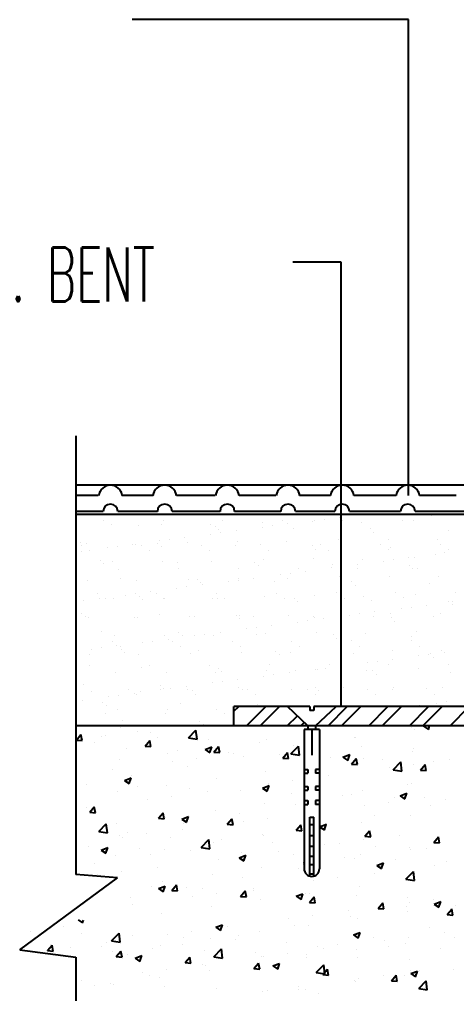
# Model space of a CAD drawing. Extents: x 417906 to 836305, y 43280 to 86914.
# Drawn here: x 418129.09 to 418130.229, y 43441.375 to 43443.912 of the extents above; entities that cross this region are included whole.
import ezdxf

# ---------------------------------------------------------------- set-up
doc = ezdxf.new("R2010")
doc.units = 0
doc.header["$MEASUREMENT"] = 0
for name, color, linetype in [('DIM', 4, 'CONTINUOUS'), ('ELE', 3, 'CONTINUOUS'), ('TXT', 2, 'CONTINUOUS'), ('WALL', 6, 'CONTINUOUS')]:
    doc.layers.add(name, color=color, linetype=linetype)
doc.styles.add('ROMANS', font='ROMANS.shx', dxfattribs={"width": 0.6})

# ---------------------------------------------------------------- blocks, each defined once
blk = doc.blocks.new('*X37')
at = {"layer": 'DIM', "color": 0}
for p, q in [((175.1243, 408.4652), (175.1491, 408.4899)), ((175.1905, 408.3899), (175.2905, 408.4899)), ((175.2612, 408.3899), (175.3612, 408.4899)), ((175.6148, 408.3899), (175.7148, 408.4899)), ((175.6855, 408.3899), (175.7855, 408.4899)), ((175.8269, 408.3899), (175.9269, 408.4899)), ((175.8976, 408.3899), (175.9976, 408.4899)), ((176.039, 408.3899), (176.139, 408.4899)), ((176.1097, 408.3899), (176.2097, 408.4899)), ((176.2512, 408.3899), (176.3512, 408.4899)), ((175.4026, 408.3899), (175.4549, 408.4422)), ((175.4733, 408.3899), (175.4913, 408.4079))]:
    blk.add_line(p, q, dxfattribs=at)
blk = doc.blocks.new('*X32')
at = {"layer": 'DIM', "color": 0}
for p, q in [((174.7548, 409.4575), (174.7548, 409.4575)), ((175.0662, 409.4581), (175.0662, 409.4581)), ((175.3776, 409.4587), (175.3776, 409.4587)), ((175.5417, 409.4595), (175.5417, 409.4595)), ((175.5938, 409.4663), (175.5938, 409.4663)), ((175.6751, 409.477), (175.6751, 409.477)), ((175.689, 409.4592), (175.689, 409.4592)), ((176.0004, 409.4598), (176.0004, 409.4598)), ((176.0591, 409.4607), (176.0591, 409.4607)), ((176.1531, 409.486), (176.1531, 409.486)), ((174.4433, 409.457), (174.4433, 409.457)), ((174.4837, 409.437), (174.4837, 409.437)), ((174.6277, 409.4308), (174.6277, 409.4308)), ((174.7455, 409.4403), (174.7455, 409.4403)), ((175.0013, 409.4391), (175.0013, 409.4391)), ((175.0278, 409.4274), (175.0278, 409.4274)), ((175.0463, 409.4105), (175.0463, 409.4105)), ((175.2714, 409.4488), (175.2714, 409.4488)), ((175.2725, 409.424), (175.2725, 409.424)), ((175.3246, 409.4309), (175.3246, 409.4309)), ((175.4059, 409.4416), (175.4059, 409.4416)), ((175.4339, 409.4185), (175.4339, 409.4185)), ((175.5332, 409.4522), (175.5332, 409.4522)), ((175.789, 409.451), (175.789, 409.451)), ((175.834, 409.4151), (175.834, 409.4151)), ((174.7862, 409.36), (174.7862, 409.36)), ((174.8675, 409.3707), (174.8675, 409.3707)), ((175.0034, 409.3886), (175.0034, 409.3886)), ((175.0554, 409.3954), (175.0554, 409.3954)), ((175.1367, 409.4061), (175.1367, 409.4061)), ((175.6684, 409.3584), (175.6684, 409.3584)), ((175.8524, 409.3982), (175.8524, 409.3982)), ((175.9301, 409.3618), (175.9301, 409.3618)), ((176.1859, 409.3605), (176.1859, 409.3605)), ((176.2401, 409.4063), (176.2401, 409.4063)), ((174.3271, 409.343), (174.3271, 409.343)), ((174.3301, 409.3301), (174.3301, 409.3301)), ((174.3548, 409.3381), (174.3548, 409.3381)), ((174.465, 409.3177), (174.465, 409.3177)), ((174.517, 409.3246), (174.517, 409.3246)), ((174.5983, 409.3353), (174.5983, 409.3353)), ((174.6106, 409.3369), (174.6106, 409.3369)), ((174.6415, 409.3307), (174.6415, 409.3307)), ((174.7272, 409.3396), (174.7272, 409.3396)), ((174.7342, 409.3531), (174.7342, 409.3531)), ((174.7456, 409.3227), (174.7456, 409.3227)), ((174.8807, 409.3466), (174.8807, 409.3466)), ((174.953, 409.3313), (174.953, 409.3313)), ((175.1333, 409.3308), (175.1333, 409.3308)), ((175.1425, 409.3499), (175.1425, 409.3499)), ((175.2644, 409.3318), (175.2644, 409.3318)), ((175.3983, 409.3487), (175.3983, 409.3487)), ((175.5334, 409.3273), (175.5334, 409.3273)), ((175.5518, 409.3104), (175.5518, 409.3104)), ((175.5758, 409.3324), (175.5758, 409.3324)), ((175.618, 409.3055), (175.618, 409.3055)), ((175.8872, 409.333), (175.8872, 409.333)), ((175.9294, 409.3061), (175.9294, 409.3061)), ((175.9394, 409.3185), (175.9394, 409.3185)), ((176.1986, 409.3335), (176.1986, 409.3335)), ((176.2408, 409.3067), (176.2408, 409.3067)), ((174.3292, 409.2998), (174.3292, 409.2998)), ((174.3723, 409.3033), (174.3723, 409.3033)), ((174.6837, 409.3038), (174.6837, 409.3038)), ((174.9951, 409.3044), (174.9951, 409.3044)), ((175.2777, 409.2562), (175.2777, 409.2562)), ((175.3065, 409.305), (175.3065, 409.305)), ((175.5395, 409.2595), (175.5395, 409.2595)), ((175.7953, 409.2583), (175.7953, 409.2583)), ((175.9551, 409.255), (175.9551, 409.255)), ((176.0364, 409.2657), (176.0364, 409.2657)), ((176.0654, 409.268), (176.0654, 409.268)), ((176.1723, 409.2836), (176.1723, 409.2836)), ((176.2243, 409.2904), (176.2243, 409.2904)), ((174.4266, 409.2518), (174.4266, 409.2518)), ((174.445, 409.2349), (174.445, 409.2349)), ((174.49, 409.2443), (174.49, 409.2443)), ((174.5241, 409.2066), (174.5241, 409.2066)), ((174.7518, 409.2477), (174.7518, 409.2477)), ((174.8326, 409.243), (174.8326, 409.243)), ((174.8355, 409.2071), (174.8355, 409.2071)), ((175.0076, 409.2464), (175.0076, 409.2464)), ((175.1469, 409.2077), (175.1469, 409.2077)), ((175.2328, 409.2396), (175.2328, 409.2396)), ((175.2512, 409.2227), (175.2512, 409.2227)), ((175.4583, 409.2083), (175.4583, 409.2083)), ((175.6339, 409.2127), (175.6339, 409.2127)), ((175.6388, 409.2307), (175.6388, 409.2307)), ((175.686, 409.2195), (175.686, 409.2195)), ((175.7673, 409.2302), (175.7673, 409.2302)), ((175.7698, 409.2088), (175.7698, 409.2088)), ((175.9031, 409.2481), (175.9031, 409.2481)), ((176.039, 409.2273), (176.039, 409.2273)), ((176.0574, 409.2104), (176.0574, 409.2104)), ((176.0812, 409.2094), (176.0812, 409.2094)), ((174.532, 409.1552), (174.532, 409.1552)), ((174.887, 409.1539), (174.887, 409.1539)), ((175.1488, 409.1572), (175.1488, 409.1572)), ((175.2289, 409.1594), (175.2289, 409.1594)), ((175.3647, 409.1772), (175.3647, 409.1772)), ((175.4046, 409.156), (175.4046, 409.156)), ((175.4168, 409.1841), (175.4168, 409.1841)), ((175.4981, 409.1948), (175.4981, 409.1948)), ((175.6747, 409.1657), (175.6747, 409.1657)), ((175.9364, 409.1691), (175.9364, 409.1691)), ((176.1922, 409.1679), (176.1922, 409.1679)), ((174.3611, 409.1454), (174.3611, 409.1454)), ((174.6169, 409.1442), (174.6169, 409.1442)), ((174.8264, 409.1064), (174.8264, 409.1064)), ((174.8784, 409.1132), (174.8784, 409.1132)), ((174.9322, 409.1518), (174.9322, 409.1518)), ((174.9506, 409.1349), (174.9506, 409.1349)), ((174.9597, 409.1239), (174.9597, 409.1239)), ((175.0956, 409.1418), (175.0956, 409.1418)), ((175.1476, 409.1487), (175.1476, 409.1487)), ((175.3382, 409.1429), (175.3382, 409.1429)), ((175.7384, 409.1395), (175.7384, 409.1395)), ((175.7568, 409.1226), (175.7568, 409.1226)), ((176.1444, 409.1307), (176.1444, 409.1307)), ((174.4109, 409.0797), (174.4109, 409.0797)), ((174.4214, 409.053), (174.4214, 409.053)), ((174.4531, 409.0529), (174.4531, 409.0529)), ((174.4963, 409.0516), (174.4963, 409.0516)), ((174.5572, 409.0709), (174.5572, 409.0709)), ((174.6092, 409.0778), (174.6092, 409.0778)), ((174.6316, 409.064), (174.6316, 409.064)), ((174.6905, 409.0885), (174.6905, 409.0885)), ((174.7223, 409.0803), (174.7223, 409.0803)), ((174.7581, 409.055), (174.7581, 409.055)), ((174.7645, 409.0534), (174.7645, 409.0534)), ((175.0139, 409.0538), (175.0139, 409.0538)), ((175.0337, 409.0809), (175.0337, 409.0809)), ((175.0376, 409.0552), (175.0376, 409.0552)), ((175.0759, 409.054), (175.0759, 409.054)), ((175.284, 409.0635), (175.284, 409.0635)), ((175.3451, 409.0814), (175.3451, 409.0814)), ((175.3873, 409.0546), (175.3873, 409.0546)), ((175.4378, 409.0517), (175.4378, 409.0517)), ((175.5458, 409.0668), (175.5458, 409.0668)), ((175.6565, 409.082), (175.6565, 409.082)), ((175.6987, 409.0551), (175.6987, 409.0551)), ((175.8016, 409.0656), (175.8016, 409.0656)), ((175.968, 409.0826), (175.968, 409.0826)), ((176.0101, 409.0557), (176.0101, 409.0557)), ((176.0717, 409.0753), (176.0717, 409.0753)), ((176.2794, 409.0831), (176.2794, 409.0831)), ((174.3401, 409.0423), (174.3401, 409.0423)), ((174.65, 409.0471), (174.65, 409.0471)), ((175.4562, 409.0349), (175.4562, 409.0349)), ((175.8438, 409.0429), (175.8438, 409.0429)), ((175.9953, 409.0013), (175.9953, 409.0013)), ((176.0473, 409.0082), (176.0473, 409.0082)), ((176.1286, 409.0189), (176.1286, 409.0189)), ((176.2439, 409.0395), (176.2439, 409.0395)), ((176.2624, 409.0226), (176.2624, 409.0226)), ((176.2645, 409.0368), (176.2645, 409.0368)), ((174.331, 408.9763), (174.331, 408.9763)), ((174.3494, 408.9594), (174.3494, 408.9594)), ((174.3674, 408.9527), (174.3674, 408.9527)), ((174.6049, 408.9561), (174.6049, 408.9561)), ((174.6232, 408.9515), (174.6232, 408.9515)), ((174.737, 408.9674), (174.737, 408.9674)), ((174.8933, 408.9612), (174.8933, 408.9612)), ((174.9163, 408.9567), (174.9163, 408.9567)), ((175.1371, 408.964), (175.1371, 408.964)), ((175.1551, 408.9646), (175.1551, 408.9646)), ((175.2277, 408.9573), (175.2277, 408.9573)), ((175.4109, 408.9633), (175.4109, 408.9633)), ((175.5391, 408.9578), (175.5391, 408.9578)), ((175.5432, 408.9551), (175.5432, 408.9551)), ((175.681, 408.9731), (175.681, 408.9731)), ((175.7261, 408.9659), (175.7261, 408.9659)), ((175.7782, 408.9728), (175.7782, 408.9728)), ((175.8505, 408.9584), (175.8505, 408.9584)), ((175.8595, 408.9835), (175.8595, 408.9835)), ((175.9427, 408.9764), (175.9427, 408.9764)), ((175.9433, 408.9517), (175.9433, 408.9517)), ((176.1619, 408.959), (176.1619, 408.959)), ((176.1985, 408.9752), (176.1985, 408.9752)), ((175.1556, 408.9471), (175.1556, 408.9471)), ((175.2398, 408.9019), (175.2398, 408.9019)), ((175.3211, 408.9126), (175.3211, 408.9126)), ((175.4569, 408.9305), (175.4569, 408.9305)), ((175.509, 408.9373), (175.509, 408.9373)), ((175.5903, 408.948), (175.5903, 408.948)), ((175.9618, 408.9348), (175.9618, 408.9348)), ((174.4364, 408.8796), (174.4364, 408.8796)), ((174.5026, 408.859), (174.5026, 408.859)), ((174.7644, 408.8623), (174.7644, 408.8623)), ((174.8365, 408.8762), (174.8365, 408.8762)), ((174.855, 408.8593), (174.855, 408.8593)), ((174.9186, 408.8596), (174.9186, 408.8596)), ((174.9706, 408.8664), (174.9706, 408.8664)), ((175.0202, 408.8611), (175.0202, 408.8611)), ((175.0519, 408.8771), (175.0519, 408.8771)), ((175.1878, 408.895), (175.1878, 408.895)), ((175.2426, 408.8674), (175.2426, 408.8674)), ((175.2903, 408.8708), (175.2903, 408.8708)), ((175.5521, 408.8741), (175.5521, 408.8741)), ((175.6427, 408.8639), (175.6427, 408.8639)), ((175.8079, 408.8729), (175.8079, 408.8729)), ((176.0488, 408.8551), (176.0488, 408.8551)), ((176.078, 408.8826), (176.078, 408.8826)), ((174.4916, 408.8293), (174.4916, 408.8293)), ((174.5136, 408.8063), (174.5136, 408.8063)), ((174.5338, 408.8024), (174.5338, 408.8024)), ((174.6494, 408.8241), (174.6494, 408.8241)), ((174.7014, 408.831), (174.7014, 408.831)), ((174.7827, 408.8417), (174.7827, 408.8417)), ((174.8031, 408.8299), (174.8031, 408.8299)), ((174.8452, 408.803), (174.8452, 408.803)), ((175.1145, 408.8304), (175.1145, 408.8304)), ((175.1566, 408.8036), (175.1566, 408.8036)), ((175.4259, 408.831), (175.4259, 408.831)), ((175.4681, 408.8041), (175.4681, 408.8041)), ((175.6611, 408.847), (175.6611, 408.847)), ((175.7373, 408.8316), (175.7373, 408.8316)), ((175.7795, 408.8047), (175.7795, 408.8047)), ((176.0487, 408.8321), (176.0487, 408.8321)), ((176.0909, 408.8053), (176.0909, 408.8053)), ((174.3737, 408.76), (174.3737, 408.76)), ((174.3802, 408.7887), (174.3802, 408.7887)), ((174.4323, 408.7956), (174.4323, 408.7956)), ((174.5359, 408.7884), (174.5359, 408.7884)), ((174.5543, 408.7716), (174.5543, 408.7716)), ((174.6295, 408.7588), (174.6295, 408.7588)), ((174.8996, 408.7685), (174.8996, 408.7685)), ((174.942, 408.7796), (174.942, 408.7796)), ((175.1614, 408.7719), (175.1614, 408.7719)), ((175.3421, 408.7762), (175.3421, 408.7762)), ((175.3605, 408.7593), (175.3605, 408.7593)), ((175.4172, 408.7707), (175.4172, 408.7707)), ((175.6873, 408.7804), (175.6873, 408.7804)), ((175.7481, 408.7673), (175.7481, 408.7673)), ((175.949, 408.7837), (175.949, 408.7837)), ((176.0875, 408.7546), (176.0875, 408.7546)), ((176.1395, 408.7614), (176.1395, 408.7614)), ((176.1483, 408.7639), (176.1483, 408.7639)), ((176.2048, 408.7825), (176.2048, 408.7825)), ((176.2208, 408.7721), (176.2208, 408.7721)), ((174.3742, 408.7052), (174.3742, 408.7052)), ((174.6856, 408.7057), (174.6856, 408.7057)), ((174.997, 408.7063), (174.997, 408.7063)), ((175.3085, 408.7069), (175.3085, 408.7069)), ((175.6199, 408.7074), (175.6199, 408.7074)), ((175.6825, 408.7012), (175.6825, 408.7012)), ((175.8183, 408.7191), (175.8183, 408.7191)), ((175.8704, 408.726), (175.8704, 408.726)), ((175.9313, 408.708), (175.9313, 408.708)), ((175.9517, 408.7367), (175.9517, 408.7367)), ((176.1667, 408.747), (176.1667, 408.747)), ((176.2427, 408.7086), (176.2427, 408.7086)), ((174.5089, 408.6663), (174.5089, 408.6663)), ((174.6413, 408.6918), (174.6413, 408.6918)), ((174.7707, 408.6696), (174.7707, 408.6696)), ((175.0265, 408.6684), (175.0265, 408.6684)), ((175.0415, 408.6884), (175.0415, 408.6884)), ((175.0599, 408.6715), (175.0599, 408.6715)), ((175.28, 408.6482), (175.28, 408.6482)), ((175.2966, 408.6781), (175.2966, 408.6781)), ((175.332, 408.6551), (175.332, 408.6551)), ((175.4133, 408.6658), (175.4133, 408.6658)), ((175.4475, 408.6796), (175.4475, 408.6796)), ((175.5491, 408.6837), (175.5491, 408.6837)), ((175.5584, 408.6815), (175.5584, 408.6815)), ((175.6012, 408.6905), (175.6012, 408.6905)), ((175.8142, 408.6802), (175.8142, 408.6802)), ((175.8477, 408.6761), (175.8477, 408.6761)), ((175.8661, 408.6592), (175.8661, 408.6592)), ((176.0843, 408.69), (176.0843, 408.69)), ((176.2537, 408.6673), (176.2537, 408.6673)), ((174.3407, 408.6041), (174.3407, 408.6041)), ((174.7409, 408.6006), (174.7409, 408.6006)), ((174.8749, 408.5949), (174.8749, 408.5949)), ((175.0108, 408.6128), (175.0108, 408.6128)), ((175.0628, 408.6197), (175.0628, 408.6197)), ((175.1441, 408.6304), (175.1441, 408.6304)), ((174.3032, 408.5515), (174.3032, 408.5515)), ((174.38, 408.5674), (174.38, 408.5674)), ((174.5245, 408.5488), (174.5245, 408.5488)), ((174.5724, 408.5789), (174.5724, 408.5789)), ((174.6058, 408.5595), (174.6058, 408.5595)), ((174.6146, 408.552), (174.6146, 408.552)), ((174.6358, 408.5661), (174.6358, 408.5661)), ((174.7416, 408.5774), (174.7416, 408.5774)), ((174.7593, 408.5837), (174.7593, 408.5837)), ((174.7936, 408.5842), (174.7936, 408.5842)), ((174.8838, 408.5795), (174.8838, 408.5795)), ((174.9059, 408.5759), (174.9059, 408.5759)), ((174.926, 408.5526), (174.926, 408.5526)), ((175.1469, 408.5918), (175.1469, 408.5918)), ((175.1677, 408.5792), (175.1677, 408.5792)), ((175.1952, 408.58), (175.1952, 408.58)), ((175.2374, 408.5532), (175.2374, 408.5532)), ((175.4235, 408.578), (175.4235, 408.578)), ((175.5067, 408.5806), (175.5067, 408.5806)), ((175.5471, 408.5883), (175.5471, 408.5883)), ((175.5488, 408.5537), (175.5488, 408.5537)), ((175.5655, 408.5715), (175.5655, 408.5715)), ((175.6936, 408.5877), (175.6936, 408.5877)), ((175.8181, 408.5812), (175.8181, 408.5812)), ((175.8602, 408.5543), (175.8602, 408.5543)), ((175.9531, 408.5795), (175.9531, 408.5795)), ((175.9553, 408.591), (175.9553, 408.591)), ((176.1295, 408.5817), (176.1295, 408.5817)), ((176.1717, 408.5549), (176.1717, 408.5549)), ((176.2111, 408.5898), (176.2111, 408.5898)), ((174.3366, 408.5241), (174.3366, 408.5241)), ((174.4403, 408.5129), (174.4403, 408.5129)), ((174.4587, 408.496), (174.4587, 408.496)), ((174.4724, 408.5419), (174.4724, 408.5419)), ((174.8463, 408.504), (174.8463, 408.504)), ((175.2465, 408.5006), (175.2465, 408.5006)), ((176.0906, 408.4973), (176.0906, 408.4973)), ((176.1797, 408.5078), (176.1797, 408.5078)), ((176.2317, 408.5146), (176.2317, 408.5146)), ((174.455, 408.4548), (174.455, 408.4548)), ((174.5152, 408.4736), (174.5152, 408.4736)), ((174.7664, 408.4553), (174.7664, 408.4553)), ((174.777, 408.4769), (174.777, 408.4769)), ((175.0328, 408.4757), (175.0328, 408.4757)), ((175.0778, 408.4559), (175.0778, 408.4559)), ((175.6525, 408.4917), (175.6525, 408.4917)), ((174.5457, 408.4162), (174.5457, 408.4162)), ((174.9458, 408.4128), (174.9458, 408.4128)), ((174.9643, 408.3959), (174.9643, 408.3959))]:
    blk.add_line(p, q, dxfattribs=at)
blk = doc.blocks.new('*X31')
at = {"layer": 'DIM', "color": 0}
for p, q in [((174.3032, 408.3157), (174.3273, 408.3444)), ((174.3331, 408.3131), (174.3273, 408.3445)), ((174.5318, 408.3792), (174.5318, 408.3792)), ((174.6217, 408.3599), (174.6217, 408.3599)), ((174.6898, 408.3551), (174.6898, 408.3551)), ((174.8876, 408.3263), (174.9265, 408.3669)), ((174.9321, 408.3195), (174.9265, 408.367)), ((175.8069, 408.387), (175.8069, 408.387)), ((176.0472, 408.3803), (176.0472, 408.3803)), ((176.0666, 408.3702), (176.0666, 408.3702)), ((176.1127, 408.3878), (176.1183, 408.3899)), ((176.1127, 408.3878), (176.1376, 408.371)), ((176.1376, 408.3711), (176.1439, 408.3899)), ((176.1917, 408.3867), (176.1917, 408.3867)), ((174.3032, 408.3157), (174.3331, 408.3131)), ((174.3072, 408.3185), (174.3072, 408.3185)), ((174.3983, 408.305), (174.3983, 408.305)), ((174.4323, 408.3349), (174.4323, 408.3349)), ((174.4568, 408.3388), (174.4568, 408.3388)), ((174.6619, 408.2843), (174.686, 408.313)), ((174.6917, 408.2817), (174.686, 408.3131)), ((174.7237, 408.3275), (174.7237, 408.3275)), ((174.8876, 408.3263), (174.9321, 408.3194)), ((174.9906, 408.3163), (174.9906, 408.3163)), ((175.2575, 408.305), (175.2575, 408.305)), ((175.2947, 408.3175), (175.2947, 408.3175)), ((175.7508, 408.3286), (175.7508, 408.3286)), ((175.7556, 408.3303), (175.7556, 408.3303)), ((174.5622, 408.2717), (174.5622, 408.2717)), ((174.6619, 408.2843), (174.6917, 408.2817)), ((174.7783, 408.2448), (174.7783, 408.2448)), ((174.8291, 408.2604), (174.8291, 408.2604)), ((174.974, 408.2666), (175.009, 408.28)), ((174.974, 408.2666), (174.9989, 408.2498)), ((174.9989, 408.2499), (175.009, 408.2801)), ((175.0205, 408.2529), (175.0446, 408.2816)), ((175.0205, 408.2529), (175.0504, 408.2503)), ((175.038, 408.2823), (175.038, 408.2823)), ((175.0504, 408.2504), (175.0446, 408.2817)), ((175.096, 408.2491), (175.096, 408.2491)), ((175.1205, 408.2456), (175.1205, 408.2456)), ((175.3791, 408.2215), (175.4032, 408.2503)), ((175.409, 408.219), (175.4032, 408.2503)), ((175.4212, 408.2436), (175.4602, 408.2842)), ((175.4212, 408.2436), (175.4657, 408.2367)), ((175.4363, 408.2872), (175.4363, 408.2872)), ((175.4657, 408.2367), (175.4601, 408.2842)), ((175.464, 408.2802), (175.464, 408.2802)), ((175.6926, 408.2265), (175.7276, 408.24)), ((175.7175, 408.2098), (175.7276, 408.24)), ((175.7913, 408.2824), (175.7913, 408.2824)), ((176.0576, 408.2557), (176.0576, 408.2557)), ((176.0582, 408.2712), (176.0582, 408.2712)), ((174.5257, 408.2128), (174.5257, 408.2128)), ((174.806, 408.2042), (174.806, 408.2042)), ((174.9311, 408.2207), (174.9311, 408.2207)), ((175.1724, 408.2302), (175.1724, 408.2302)), ((175.3629, 408.2378), (175.3629, 408.2378)), ((175.3791, 408.2215), (175.409, 408.2189)), ((175.6298, 408.2265), (175.6298, 408.2265)), ((175.6926, 408.2265), (175.7175, 408.2097)), ((175.7377, 408.1902), (175.7619, 408.2189)), ((175.7377, 408.1902), (175.7676, 408.1876)), ((175.7676, 408.1876), (175.7618, 408.219)), ((175.8009, 408.2205), (175.8009, 408.2205)), ((175.8967, 408.2153), (175.8967, 408.2153)), ((175.9548, 408.1608), (175.9938, 408.2014)), ((175.9993, 408.154), (175.9938, 408.2014)), ((176.0602, 408.1895), (176.0602, 408.1895)), ((176.1637, 408.204), (176.1637, 408.204)), ((176.2496, 408.2144), (176.2496, 408.2144)), ((174.4902, 408.1627), (174.4902, 408.1627)), ((174.8808, 408.1801), (174.8808, 408.1801)), ((175.2886, 408.151), (175.2886, 408.151)), ((175.935, 408.173), (175.935, 408.173)), ((175.9548, 408.1608), (175.9993, 408.1539)), ((176.0964, 408.1588), (176.1205, 408.1875)), ((176.0964, 408.1588), (176.1263, 408.1562)), ((176.1263, 408.1562), (176.1205, 408.1876)), ((174.3008, 408.1377), (174.3008, 408.1377)), ((174.5539, 408.1053), (174.5889, 408.1187)), ((174.5539, 408.1053), (174.5788, 408.0885)), ((174.5788, 408.0886), (174.5889, 408.1188)), ((174.5892, 408.1301), (174.5892, 408.1301)), ((175.0319, 408.1158), (175.0319, 408.1158)), ((175.3047, 408.09), (175.3047, 408.09)), ((175.4299, 408.1065), (175.4299, 408.1065)), ((175.6193, 408.1314), (175.6193, 408.1314)), ((176.0515, 408.0893), (176.0515, 408.0893)), ((174.3573, 408.0847), (174.3573, 408.0847)), ((174.5196, 408.0463), (174.5196, 408.0463)), ((174.6242, 408.0734), (174.6242, 408.0734)), ((174.7722, 408.0783), (174.7722, 408.0783)), ((174.8911, 408.0621), (174.8911, 408.0621)), ((174.989, 408.0484), (174.989, 408.0484)), ((175.158, 408.0508), (175.158, 408.0508)), ((175.2725, 408.0653), (175.3075, 408.0787)), ((175.2725, 408.0653), (175.2974, 408.0485)), ((175.2974, 408.0485), (175.3075, 408.0788)), ((175.4249, 408.0396), (175.4249, 408.0396)), ((175.7948, 408.0541), (175.7948, 408.0541)), ((175.9911, 408.0252), (176.0261, 408.0387)), ((176.0159, 408.0085), (176.0261, 408.0387)), ((176.0265, 408.082), (176.0265, 408.082)), ((174.6744, 408.007), (174.6744, 408.007)), ((174.7996, 408.0235), (174.7996, 408.0235)), ((175.6918, 408.0283), (175.6918, 408.0283)), ((175.7349, 408.0319), (175.7349, 408.0319)), ((175.9287, 407.9923), (175.9287, 407.9923)), ((175.9588, 408.017), (175.9588, 408.017)), ((175.9911, 408.0252), (176.0159, 408.0084)), ((176.118, 408.0172), (176.118, 408.0172)), ((176.2257, 408.0057), (176.2257, 408.0057)), ((174.3586, 407.9654), (174.3586, 407.9654)), ((174.3726, 407.9396), (174.3967, 407.9683)), ((174.3726, 407.9396), (174.4025, 407.937)), ((174.4025, 407.937), (174.3967, 407.9684)), ((174.7312, 407.9082), (174.7553, 407.9369)), ((174.7611, 407.9056), (174.7553, 407.937)), ((175.0258, 407.9494), (175.0258, 407.9494)), ((175.2825, 407.9846), (175.2825, 407.9846)), ((175.4433, 407.9819), (175.4433, 407.9819)), ((175.8035, 407.9758), (175.8035, 407.9758)), ((176.1463, 407.9722), (176.1463, 407.9722)), ((174.7312, 407.9082), (174.7611, 407.9056)), ((174.7661, 407.9119), (174.7661, 407.9119)), ((174.8524, 407.904), (174.8874, 407.9174)), ((174.8524, 407.904), (174.8772, 407.8872)), ((174.8772, 407.8873), (174.8874, 407.9175)), ((175.0899, 407.8768), (175.114, 407.9056)), ((175.1197, 407.8743), (175.114, 407.9056)), ((175.1518, 407.9318), (175.1518, 407.9318)), ((175.1732, 407.8928), (175.1732, 407.8928)), ((175.2984, 407.9093), (175.2984, 407.9093)), ((175.4877, 407.9342), (175.4877, 407.9342)), ((175.7887, 407.8876), (175.7887, 407.8876)), ((175.8547, 407.9221), (175.8547, 407.9221)), ((176.0454, 407.9228), (176.0454, 407.9228)), ((174.4203, 407.8393), (174.4592, 407.8799)), ((174.4203, 407.8393), (174.4647, 407.8324)), ((174.4647, 407.8324), (174.4592, 407.8799)), ((174.5136, 407.8799), (174.5136, 407.8799)), ((174.8574, 407.8512), (174.8574, 407.8512)), ((174.8602, 407.8818), (174.8602, 407.8818)), ((175.0899, 407.8768), (175.1197, 407.8742)), ((175.4485, 407.8454), (175.4726, 407.8742)), ((175.4485, 407.8454), (175.4784, 407.8428)), ((175.4784, 407.8429), (175.4726, 407.8742)), ((175.5709, 407.8639), (175.606, 407.8774)), ((175.5709, 407.8639), (175.5958, 407.8472)), ((175.5958, 407.8472), (175.6059, 407.8774)), ((175.8071, 407.8141), (175.8312, 407.8428)), ((175.837, 407.8115), (175.8312, 407.8429)), ((174.5268, 407.8179), (174.5268, 407.8179)), ((174.5429, 407.8098), (174.5429, 407.8098)), ((174.5686, 407.8317), (174.5686, 407.8317)), ((174.6681, 407.8263), (174.6681, 407.8263)), ((174.7937, 407.8066), (174.7937, 407.8066)), ((174.9539, 407.7565), (174.9928, 407.7971)), ((174.9983, 407.7497), (174.9928, 407.7971)), ((175.0607, 407.7953), (175.0607, 407.7953)), ((175.2716, 407.822), (175.2716, 407.822)), ((175.2765, 407.8181), (175.2765, 407.8181)), ((175.3276, 407.7841), (175.3276, 407.7841)), ((175.7971, 407.7951), (175.7971, 407.7951)), ((175.8071, 407.8141), (175.837, 407.8115)), ((175.9865, 407.82), (175.9865, 407.82)), ((176.1658, 407.7827), (176.1899, 407.8114)), ((176.1956, 407.7801), (176.1898, 407.8115)), ((174.3653, 407.762), (174.3653, 407.762)), ((174.4323, 407.7427), (174.4673, 407.7562)), ((174.4323, 407.7427), (174.4571, 407.7259)), ((174.4571, 407.726), (174.4673, 407.7562)), ((174.6323, 407.7507), (174.6323, 407.7507)), ((174.76, 407.7455), (174.76, 407.7455)), ((174.8992, 407.7395), (174.8992, 407.7395)), ((174.9539, 407.7565), (174.9983, 407.7496)), ((174.98, 407.772), (174.98, 407.772)), ((175.0197, 407.7829), (175.0197, 407.7829)), ((175.3562, 407.737), (175.3562, 407.737)), ((175.5945, 407.7728), (175.5945, 407.7728)), ((175.672, 407.7786), (175.672, 407.7786)), ((175.8614, 407.7615), (175.8614, 407.7615)), ((176.0393, 407.7564), (176.0393, 407.7564)), ((176.0457, 407.7472), (176.0457, 407.7472)), ((176.1283, 407.7502), (176.1283, 407.7502)), ((176.1658, 407.7827), (176.1956, 407.7801)), ((174.5075, 407.7134), (174.5075, 407.7134)), ((174.6884, 407.7219), (174.6884, 407.7219)), ((175.0417, 407.6956), (175.0417, 407.6956)), ((175.1508, 407.7027), (175.1858, 407.7161)), ((175.1508, 407.7027), (175.1757, 407.6859)), ((175.1661, 407.7282), (175.1661, 407.7282)), ((175.1668, 407.7121), (175.1668, 407.7121)), ((175.1757, 407.686), (175.1858, 407.7162)), ((175.433, 407.7169), (175.433, 407.7169)), ((175.6999, 407.7056), (175.6999, 407.7056)), ((175.7541, 407.6971), (175.7541, 407.6971)), ((175.7826, 407.7212), (175.7826, 407.7212)), ((175.9668, 407.6943), (175.9668, 407.6943)), ((176.2337, 407.6831), (176.2337, 407.6831)), ((174.3968, 407.6719), (174.3968, 407.6719)), ((174.7259, 407.654), (174.7259, 407.654)), ((175.2704, 407.6517), (175.2704, 407.6517)), ((175.4625, 407.6471), (175.4625, 407.6471)), ((175.4875, 407.6737), (175.4903, 407.6767)), ((175.4875, 407.6737), (175.4903, 407.6733)), ((175.8694, 407.6626), (175.9044, 407.6761)), ((175.8694, 407.6626), (175.8943, 407.6459)), ((175.8943, 407.6459), (175.9044, 407.6761)), ((176.0211, 407.591), (176.0601, 407.6316)), ((176.0656, 407.5841), (176.0601, 407.6316)), ((176.1707, 407.6644), (176.1707, 407.6644)), ((174.4113, 407.6126), (174.4113, 407.6126)), ((174.5365, 407.6291), (174.5365, 407.6291)), ((175.0137, 407.6165), (175.0137, 407.6165)), ((175.1709, 407.597), (175.1709, 407.597)), ((175.5404, 407.5814), (175.5404, 407.5814)), ((175.6656, 407.5978), (175.6656, 407.5978)), ((175.855, 407.6228), (175.855, 407.6228)), ((176.0211, 407.591), (176.0656, 407.5841)), ((176.0333, 407.59), (176.0333, 407.59)), ((174.6943, 407.5525), (174.6943, 407.5525)), ((174.7307, 407.5414), (174.7657, 407.5549)), ((174.7307, 407.5414), (174.7556, 407.5246)), ((174.754, 407.579), (174.754, 407.579)), ((174.7556, 407.5247), (174.7657, 407.5549)), ((174.8006, 407.5321), (174.8247, 407.5608)), ((174.8006, 407.5321), (174.8305, 407.5295)), ((174.8305, 407.5296), (174.8247, 407.5609)), ((174.8793, 407.547), (174.8793, 407.547)), ((174.9612, 407.5412), (174.9612, 407.5412)), ((175.1592, 407.5007), (175.1833, 407.5295)), ((175.1891, 407.4982), (175.1833, 407.5295)), ((175.2247, 407.5398), (175.2247, 407.5398)), ((175.2281, 407.5299), (175.2281, 407.5299)), ((175.7765, 407.5547), (175.7765, 407.5547)), ((174.5877, 407.4969), (174.5877, 407.4969)), ((174.9101, 407.4984), (174.9101, 407.4984)), ((175.0353, 407.5149), (175.0353, 407.5149)), ((175.1592, 407.5007), (175.1891, 407.4981)), ((175.2643, 407.4853), (175.2643, 407.4853)), ((175.4493, 407.5014), (175.4843, 407.5148)), ((175.4493, 407.5014), (175.4742, 407.4846)), ((175.4741, 407.4847), (175.4843, 407.5149)), ((175.495, 407.5186), (175.495, 407.5186)), ((175.5168, 407.5173), (175.5168, 407.5173)), ((175.5179, 407.4694), (175.542, 407.4981)), ((175.5477, 407.4668), (175.542, 407.4981)), ((175.7619, 407.5073), (175.7619, 407.5073)), ((176.0288, 407.4961), (176.0288, 407.4961)), ((176.1644, 407.4836), (176.1644, 407.4836)), ((174.5943, 407.4568), (174.5943, 407.4568)), ((175.0076, 407.45), (175.0076, 407.45)), ((175.5179, 407.4694), (175.5478, 407.4667)), ((175.8765, 407.438), (175.9006, 407.4667)), ((175.8765, 407.438), (175.9064, 407.4354)), ((175.9064, 407.4354), (175.9006, 407.4668)), ((176.0251, 407.4488), (176.0251, 407.4488)), ((176.0392, 407.4671), (176.0392, 407.4671)), ((176.1678, 407.4613), (176.2029, 407.4748)), ((176.1678, 407.4613), (176.1927, 407.4446)), ((176.1927, 407.4446), (176.2028, 407.4748)), ((176.2351, 407.4066), (176.2592, 407.4353)), ((176.265, 407.404), (176.2592, 407.4354)), ((176.2797, 407.4555), (176.2797, 407.4555)), ((174.3119, 407.3793), (174.3355, 407.3634)), ((174.3355, 407.3634), (174.3401, 407.3771)), ((174.7479, 407.4126), (174.7479, 407.4126)), ((175.4089, 407.3842), (175.4089, 407.3842)), ((175.5341, 407.4006), (175.5341, 407.4006)), ((175.7234, 407.4256), (175.7234, 407.4256)), ((175.7335, 407.3988), (175.7335, 407.3988)), ((175.7705, 407.3883), (175.7705, 407.3883)), ((176.0272, 407.4235), (176.0272, 407.4235)), ((176.2351, 407.4066), (176.265, 407.404)), ((174.2386, 407.3453), (174.2386, 407.3453)), ((175.0292, 407.3401), (175.0642, 407.3535)), ((175.0292, 407.3401), (175.054, 407.3233)), ((175.054, 407.3234), (175.0642, 407.3536)), ((175.0931, 407.3426), (175.0931, 407.3426)), ((175.4419, 407.3487), (175.4419, 407.3487)), ((175.5108, 407.3508), (175.5108, 407.3508)), ((176.1449, 407.3391), (176.1449, 407.3391)), ((174.0631, 407.3195), (174.0631, 407.3195)), ((174.33, 407.3082), (174.33, 407.3082)), ((174.4865, 407.2694), (174.5255, 407.31)), ((174.531, 407.2626), (174.5255, 407.3101)), ((174.5969, 407.297), (174.5969, 407.297)), ((174.7786, 407.3012), (174.7786, 407.3012)), ((174.8638, 407.2857), (174.8638, 407.2857)), ((174.9038, 407.3177), (174.9038, 407.3177)), ((175.0015, 407.2836), (175.0015, 407.2836)), ((175.1503, 407.2987), (175.1503, 407.2987)), ((175.2582, 407.3188), (175.2582, 407.3188)), ((175.7477, 407.3001), (175.7827, 407.3135)), ((175.7477, 407.3001), (175.7726, 407.2833)), ((175.7726, 407.2833), (175.7827, 407.3136)), ((175.8533, 407.289), (175.8533, 407.289)), ((176.0328, 407.2864), (176.0328, 407.2864)), ((176.2222, 407.3113), (176.2222, 407.3113)), ((176.2737, 407.2891), (176.2737, 407.2891)), ((174.1527, 407.2188), (174.1768, 407.2475)), ((174.1685, 407.2524), (174.1685, 407.2524)), ((174.1826, 407.2162), (174.1768, 407.2475)), ((174.2734, 407.2347), (174.2734, 407.2347)), ((174.4354, 407.2411), (174.4354, 407.2411)), ((174.4628, 407.2596), (174.4628, 407.2596)), ((174.4865, 407.2694), (174.531, 407.2625)), ((174.7023, 407.2298), (174.7023, 407.2298)), ((174.7418, 407.2461), (174.7418, 407.2461)), ((174.8587, 407.2486), (174.8587, 407.2486)), ((175.0202, 407.1867), (175.0591, 407.2273)), ((175.0646, 407.1798), (175.0591, 407.2273)), ((175.1307, 407.2744), (175.1307, 407.2744)), ((175.3976, 407.2631), (175.3976, 407.2631)), ((175.5617, 407.2389), (175.5617, 407.2389)), ((175.5919, 407.2284), (175.5919, 407.2284)), ((175.6645, 407.2519), (175.6645, 407.2519)), ((175.9077, 407.2699), (175.9077, 407.2699)), ((175.9315, 407.2406), (175.9315, 407.2406)), ((176.0211, 407.2571), (176.0211, 407.2571)), ((176.1984, 407.2293), (176.1984, 407.2293)), ((174.1483, 407.2182), (174.1483, 407.2182)), ((174.1527, 407.2188), (174.1826, 407.2161)), ((174.4892, 407.2141), (174.4892, 407.2141)), ((174.5114, 407.1874), (174.5355, 407.2161)), ((174.5114, 407.1874), (174.5412, 407.1848)), ((174.5412, 407.1848), (174.5354, 407.2162)), ((174.5671, 407.1986), (174.5671, 407.1986)), ((174.6091, 407.1788), (174.6441, 407.1923)), ((174.6091, 407.1788), (174.6339, 407.1621)), ((174.6339, 407.1621), (174.6441, 407.1923)), ((174.87, 407.156), (174.8941, 407.1847)), ((174.8999, 407.1535), (174.8941, 407.1848)), ((174.9692, 407.2185), (174.9692, 407.2185)), ((175.0202, 407.1867), (175.0646, 407.1798)), ((175.2361, 407.2072), (175.2361, 407.2072)), ((175.2701, 407.1889), (175.2701, 407.1889)), ((175.2774, 407.187), (175.2774, 407.187)), ((175.4025, 407.2034), (175.4025, 407.2034)), ((175.5031, 407.196), (175.5031, 407.196)), ((175.5047, 407.1844), (175.5047, 407.1844)), ((175.7644, 407.2219), (175.7644, 407.2219)), ((175.77, 407.1847), (175.77, 407.1847)), ((174.87, 407.156), (174.8999, 407.1534)), ((174.9616, 407.1454), (174.9616, 407.1454)), ((174.9785, 407.1388), (174.9785, 407.1388)), ((175.2286, 407.1246), (175.2527, 407.1534)), ((175.2286, 407.1246), (175.2585, 407.122)), ((175.2521, 407.1524), (175.2521, 407.1524)), ((175.2585, 407.1221), (175.2527, 407.1534)), ((175.3276, 407.1388), (175.3626, 407.1522)), ((175.3276, 407.1388), (175.3525, 407.122)), ((175.3525, 407.1221), (175.3626, 407.1523)), ((175.5538, 407.1039), (175.5927, 407.1445)), ((175.5982, 407.0971), (175.5927, 407.1446)), ((176.0369, 407.1734), (176.0369, 407.1734)), ((174.6471, 407.104), (174.6471, 407.104)), ((174.6869, 407.0888), (174.6869, 407.0888)), ((174.7357, 407.0797), (174.7357, 407.0797)), ((174.7722, 407.1205), (174.7722, 407.1205)), ((174.9954, 407.1172), (174.9954, 407.1172)), ((175.5538, 407.1039), (175.5983, 407.097)), ((175.5872, 407.0933), (175.6113, 407.122)), ((175.5872, 407.0933), (175.6171, 407.0906)), ((175.6171, 407.0907), (175.6113, 407.122)), ((175.7761, 407.0727), (175.7761, 407.0727)), ((175.9013, 407.0892), (175.9013, 407.0892)), ((175.9459, 407.0619), (175.97, 407.0906)), ((175.9758, 407.0593), (175.97, 407.0907)), ((176.015, 407.0906), (176.015, 407.0906)), ((176.0442, 407.114), (176.0442, 407.114)), ((176.0462, 407.0988), (176.0812, 407.1122)), ((176.0462, 407.0988), (176.0711, 407.082)), ((176.0711, 407.082), (176.0812, 407.1123)), ((176.0907, 407.1141), (176.0907, 407.1141)), ((176.2676, 407.1226), (176.2676, 407.1226)), ((174.3313, 407.0624), (174.3313, 407.0624)), ((174.3953, 407.0387), (174.3953, 407.0387)), ((174.4832, 407.0477), (174.4832, 407.0477)), ((174.4974, 407.0428), (174.4974, 407.0428)), ((174.7643, 407.0315), (174.7643, 407.0315)), ((175.4604, 407.0312), (175.4604, 407.0312)), ((175.7526, 407.064), (175.7526, 407.064)), ((175.7583, 407.0554), (175.7583, 407.0554)), ((175.9459, 407.0619), (175.9758, 407.0593)), ((176.0874, 407.0212), (176.1264, 407.0618)), ((176.1319, 407.0143), (176.1263, 407.0618)), ((175.0312, 407.0203), (175.0312, 407.0203)), ((175.271, 407.0062), (175.271, 407.0062)), ((175.2982, 407.009), (175.2982, 407.009)), ((175.461, 407.0139), (175.461, 407.0139)), ((175.4986, 407.0179), (175.4986, 407.0179)), ((175.5651, 406.9977), (175.5651, 406.9977)), ((176.0874, 407.0212), (176.1319, 407.0143))]:
    blk.add_line(p, q, dxfattribs=at)

msp = doc.modelspace()

# ---------------------------------------------------------------- linework, layer by layer
at = {"layer": 'DIM'}
for p, q in [((418130.1038, 43443.9124), (418129.3831, 43443.9124)), ((418130.1038, 43442.6726), (418130.1038, 43443.9124)), ((418129.9282, 43443.2801), (418129.8024, 43443.2801)), ((418129.9282, 43442.1226), (418129.9282, 43443.2801))]:
    msp.add_line(p, q, dxfattribs=at)
at = {"layer": 'ELE'}
for p, q in [((418129.2363, 43442.8279), (418129.2363, 43441.6851)), ((418130.401, 43442.6994), (418129.2363, 43442.6994)), ((418129.2951, 43442.6726), (418129.2363, 43442.6726)), ((418129.4376, 43442.6726), (418129.3567, 43442.6726)), ((418129.5996, 43442.6726), (418129.4987, 43442.6726)), ((418129.7577, 43442.6726), (418129.6619, 43442.6726)), ((418129.9002, 43442.6726), (418129.8193, 43442.6726)), ((418130.071, 43442.6726), (418129.961, 43442.6726)), ((418130.228, 43442.6726), (418130.1321, 43442.6726)), ((418129.3077, 43442.6307), (418129.2363, 43442.6307)), ((418130.9504, 43442.6226), (418129.2363, 43442.6226)), ((418129.449, 43442.6307), (418129.3458, 43442.6307)), ((418129.6123, 43442.6307), (418129.4872, 43442.6307)), ((418129.7703, 43442.6307), (418129.6504, 43442.6307)), ((418129.9117, 43442.6307), (418129.8085, 43442.6307)), ((418130.0825, 43442.6307), (418129.9498, 43442.6307)), ((418130.3525, 43442.6311), (418130.1206, 43442.6311)), ((418129.6484, 43442.0726), (418129.6484, 43442.1226)), ((418129.8466, 43442.1226), (418129.6484, 43442.1226)), ((418129.8414, 43442.0726), (418129.7884, 43442.1226)), ((418129.8466, 43442.1226), (418129.8466, 43442.1126)), ((418129.8563, 43442.1126), (418129.8466, 43442.1126)), ((418129.8563, 43442.1226), (418129.8563, 43442.1126)), ((418130.3821, 43442.1226), (418129.8563, 43442.1226)), ((418129.8614, 43442.0726), (418129.9145, 43442.1226)), ((418129.8314, 43442.0626), (418129.8314, 43441.7001)), ((418129.8714, 43442.0626), (418129.8314, 43442.0626)), ((418129.8414, 43442.0726), (418129.8414, 43442.0626)), ((418129.8514, 43442.0626), (418129.8514, 43441.9957)), ((418129.8614, 43442.0726), (418129.8614, 43442.0626)), ((418129.8714, 43442.0626), (418129.8714, 43441.7001)), ((418129.8314, 43441.9588), (418129.8414, 43441.9588)), ((418129.8414, 43441.9588), (418129.8414, 43441.9492)), ((418129.8714, 43441.9588), (418129.8614, 43441.9588)), ((418129.8614, 43441.9588), (418129.8614, 43441.9492)), ((418129.8314, 43441.9492), (418129.8414, 43441.9492)), ((418129.8714, 43441.9492), (418129.8614, 43441.9492)), ((418129.8314, 43441.9145), (418129.8414, 43441.9145)), ((418129.8314, 43441.9049), (418129.8414, 43441.9049)), ((418129.8414, 43441.9145), (418129.8414, 43441.9049)), ((418129.8714, 43441.9145), (418129.8614, 43441.9145)), ((418129.8614, 43441.9145), (418129.8614, 43441.9049)), ((418129.8714, 43441.9049), (418129.8614, 43441.9049)), ((418129.8314, 43441.8775), (418129.8414, 43441.8775)), ((418129.8414, 43441.8775), (418129.8414, 43441.8678)), ((418129.8614, 43441.8775), (418129.8614, 43441.8678)), ((418129.8714, 43441.8775), (418129.8614, 43441.8775)), ((418129.8314, 43441.8678), (418129.8414, 43441.8678)), ((418129.8714, 43441.8678), (418129.8614, 43441.8678)), ((418129.8464, 43441.8346), (418129.8564, 43441.8346)), ((418129.8464, 43441.6801), (418129.8464, 43441.8346)), ((418129.8564, 43441.6801), (418129.8564, 43441.8346)), ((418129.8464, 43441.815), (418129.8564, 43441.815)), ((418129.8464, 43441.7868), (418129.8564, 43441.7868)), ((418129.8464, 43441.7593), (418129.8564, 43441.7593)), ((418129.8464, 43441.7331), (418129.8564, 43441.7331)), ((418129.8464, 43441.7109), (418129.8564, 43441.7109)), ((418129.0907, 43441.4892), (418129.3449, 43441.6768)), ((418129.3449, 43441.6768), (418129.2363, 43441.6851)), ((418129.8464, 43441.6873), (418129.8564, 43441.6873)), ((418129.0907, 43441.4892), (418129.2363, 43441.4696)), ((418129.2363, 43441.4696), (418129.2363, 43439.5389))]:
    msp.add_line(p, q, dxfattribs=at)
for centre, radius, start, end in [((418129.3268, 43442.6686), 0.0308, 7.4649, 172.5351), ((418129.4681, 43442.6686), 0.0308, 7.4649, 172.5351), ((418129.6313, 43442.6686), 0.0308, 7.4649, 172.5351), ((418129.7894, 43442.6686), 0.0308, 7.4649, 172.5351), ((418129.9307, 43442.6686), 0.0308, 7.4649, 172.5351), ((418130.1016, 43442.6686), 0.0308, 7.4649, 172.5351), ((418129.3268, 43442.6307), 0.0191, 0, 180), ((418129.4681, 43442.6307), 0.0191, 0, 180), ((418129.6313, 43442.6307), 0.0191, 0, 180), ((418129.7894, 43442.6307), 0.0191, 0, 180), ((418129.9307, 43442.6307), 0.0191, 0, 180), ((418130.1016, 43442.6307), 0.0191, 0, 180), ((418129.8514, 43441.7001), 0.02, 180, 0)]:
    msp.add_arc(centre, radius, start, end, dxfattribs=at)
at = {"layer": 'WALL'}
msp.add_line((418130.5784, 43442.0726), (418129.2363, 43442.0726), dxfattribs=at)

# ---------------------------------------------------------------- block references
at = {"layer": 'DIM', "linetype": 'Continuous', "xscale": 0.5, "yscale": 0.5, "zscale": 0.5}
msp.add_blockref('*X32', (418042.0863, 43237.8776), dxfattribs=at)
at = {"layer": 'DIM', "color": 11, "linetype": 'Continuous', "xscale": 0.5, "yscale": 0.5, "zscale": 0.5}
msp.add_blockref('*X31', (418042.0863, 43237.8776), dxfattribs=at)
at = {"layer": 'ELE', "linetype": 'Continuous', "xscale": 0.5, "yscale": 0.5, "zscale": 0.5}
msp.add_blockref('*X37', (418042.0863, 43237.8776), dxfattribs=at)

# ---------------------------------------------------------------- texts
at = {"layer": 'TXT', "style": 'ROMANS', "width": 0.6}
msp.add_text('3.2MM THICK X 50MMX150MM. BENT ', height=0.140129, dxfattribs=at).set_placement((418127.3744, 43443.1781))

doc.saveas('drawing.dxf')
